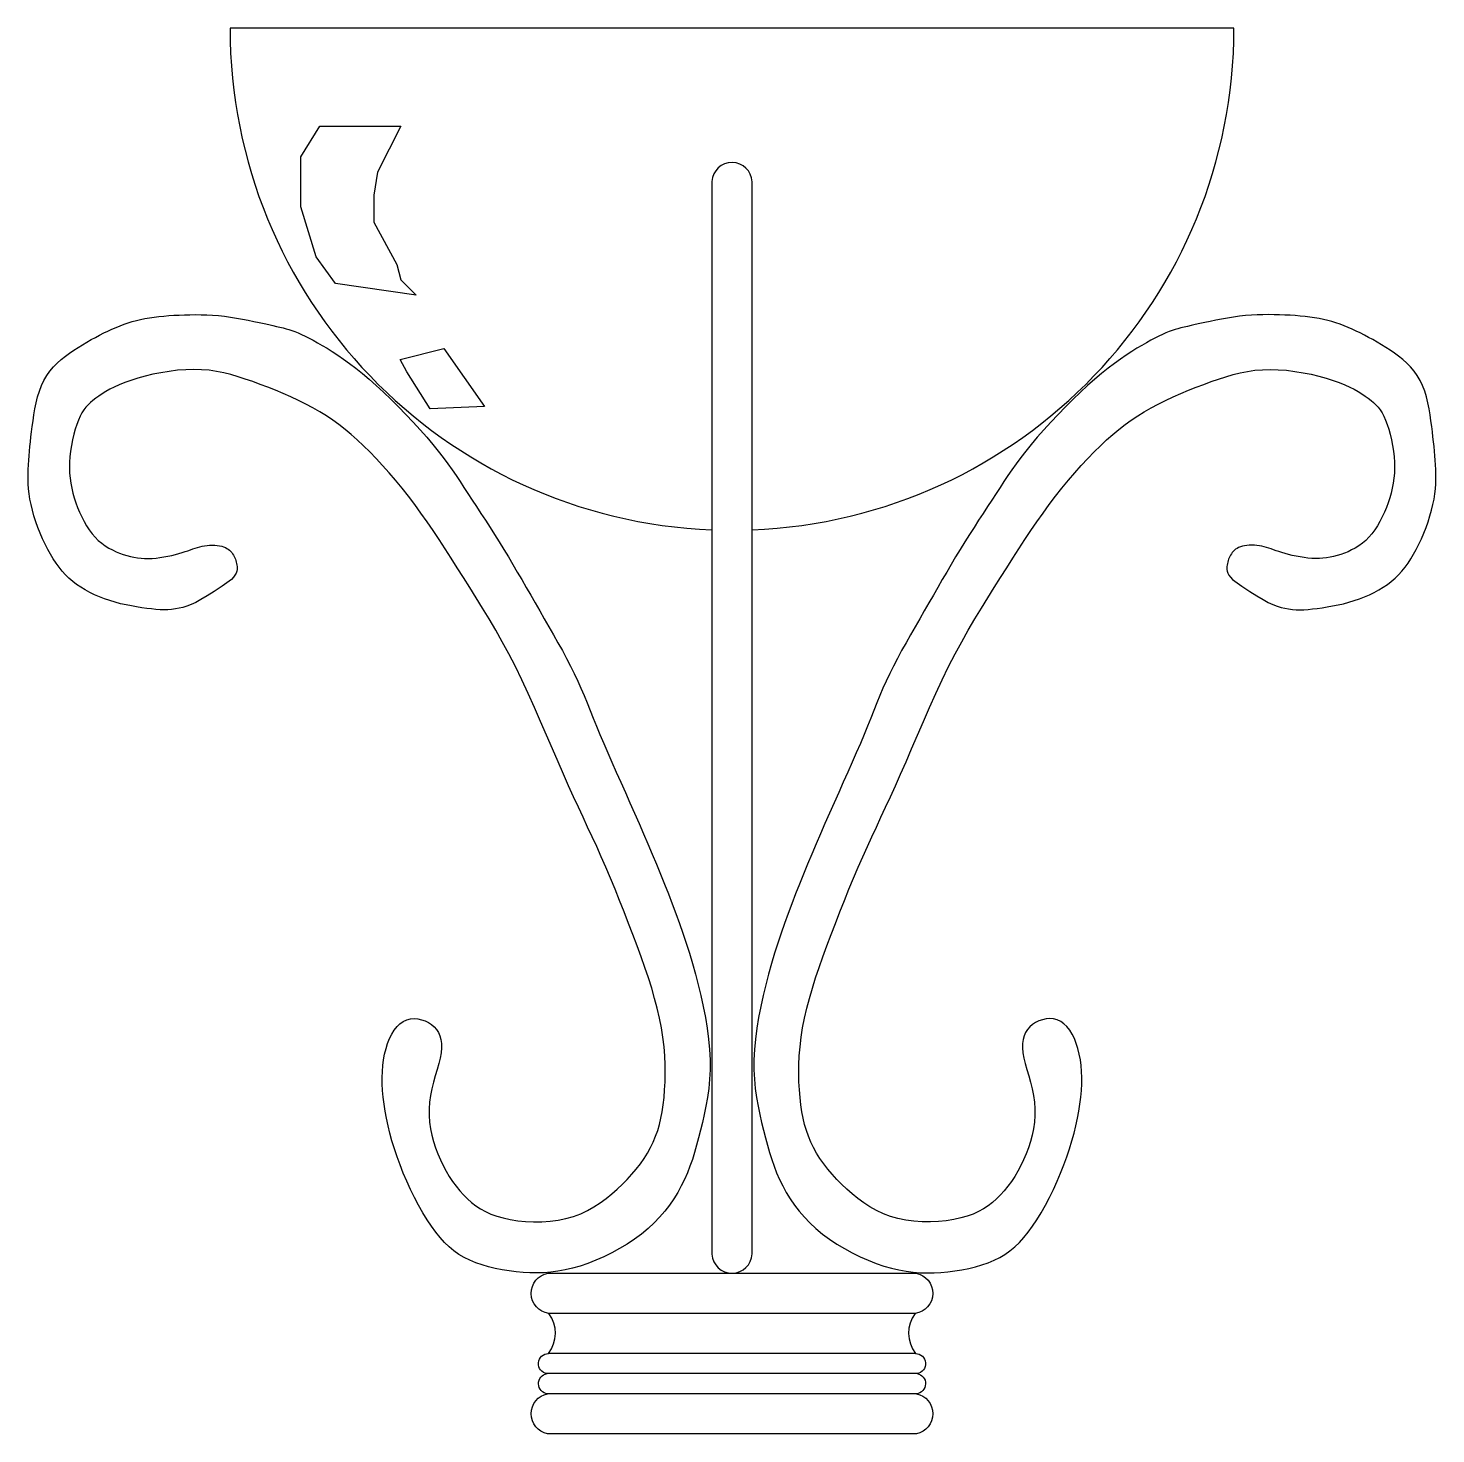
# Model space of a CAD drawing. Extents: x 1437 to 1705, y 296 to 563.
import ezdxf

# ---------------------------------------------------------------- set-up
doc = ezdxf.new("R2010")
doc.units = 0
doc.header["$MEASUREMENT"] = 0
for name, color, linetype in [('3', 3, 'CONTINUOUS'), ('4', 4, 'CONTINUOUS'), ('7', 7, 'CONTINUOUS')]:
    doc.layers.add(name, color=color, linetype=linetype)

msp = doc.modelspace()

# ---------------------------------------------------------------- linework, layer by layer
at = {"layer": '3'}
for points in [[(1492.7, 544.58), (1508.02, 544.58), (1503.65, 535.83), (1502.92, 531.45), (1502.92, 526.35), (1507.29, 518.32), (1508.02, 515.41), (1510.94, 512.49), (1495.62, 514.68), (1491.97, 519.78), (1489.05, 529.26), (1489.05, 538.74), (1492.7, 544.58)], [(1523.92, 491.37), (1513.61, 490.9), (1509.16, 497.93), (1507.92, 500.25), (1516.19, 502.38), (1523.92, 491.37)]]:
    msp.add_lwpolyline(points, dxfattribs=at)
at = {"layer": '4'}
for points in [[(1574.73, 467.95, 0.402543), (1666.21, 563.17), (1475.63, 563.17, 0.402543), (1567.11, 467.95)], [(1574.73, 330.5), (1574.73, 534.02, 0.950638), (1567.11, 534.07), (1567.11, 330.45, 0.950784), (1574.73, 330.5)]]:
    msp.add_lwpolyline(points, format="xyb", dxfattribs=at)
for points in [[(1475.92, 458.52), (1474.13, 457.27), (1472.59, 456.23), (1471.26, 455.39), (1470.11, 454.71), (1469.11, 454.18), (1468.22, 453.77), (1467.42, 453.46), (1466.67, 453.23), (1465.95, 453.05), (1465.25, 452.92), (1464.54, 452.83), (1463.83, 452.78), (1463.1, 452.77), (1462.35, 452.79), (1461.55, 452.85), (1460.71, 452.93), (1459.82, 453.03), (1458.88, 453.16), (1457.9, 453.31), (1456.9, 453.49), (1455.88, 453.7), (1454.85, 453.93), (1453.82, 454.2), (1452.81, 454.51), (1451.82, 454.84), (1450.85, 455.21), (1449.92, 455.62), (1449.01, 456.06), (1448.14, 456.53), (1447.3, 457.04), (1446.51, 457.58), (1445.76, 458.15), (1445.05, 458.76), (1444.38, 459.41), (1443.75, 460.1), (1443.16, 460.83), (1442.59, 461.6), (1442.04, 462.43), (1441.52, 463.3), (1441.01, 464.23), (1440.52, 465.21), (1440.04, 466.24), (1439.58, 467.31), (1439.16, 468.39), (1438.77, 469.49), (1438.41, 470.59), (1438.11, 471.68), (1437.85, 472.74), (1437.65, 473.77), (1437.5, 474.77), (1437.4, 475.74), (1437.33, 476.69), (1437.3, 477.61), (1437.3, 478.52), (1437.33, 479.4), (1437.36, 480.28), (1437.42, 481.14), (1437.48, 482), (1437.55, 482.86), (1437.64, 483.74), (1437.73, 484.64), (1437.84, 485.58), (1437.96, 486.55), (1438.09, 487.57), (1438.24, 488.64), (1438.4, 489.76), (1438.59, 490.89), (1438.82, 492.04), (1439.1, 493.17), (1439.43, 494.27), (1439.82, 495.33), (1440.28, 496.32), (1440.82, 497.24), (1441.43, 498.09), (1442.1, 498.87), (1442.82, 499.59), (1443.58, 500.26), (1444.37, 500.89), (1445.18, 501.48), (1446, 502.03), (1446.82, 502.57), (1447.64, 503.08), (1448.46, 503.57), (1449.27, 504.04), (1450.07, 504.48), (1450.87, 504.91), (1451.66, 505.31), (1452.44, 505.68), (1453.22, 506.03), (1453.98, 506.37), (1454.74, 506.67), (1455.5, 506.96), (1456.27, 507.22), (1457.05, 507.46), (1457.84, 507.68), (1458.65, 507.87), (1459.48, 508.04), (1460.33, 508.19), (1461.21, 508.32), (1462.11, 508.43), (1463.04, 508.53), (1463.98, 508.6), (1464.95, 508.67), (1465.94, 508.72), (1466.96, 508.76), (1467.99, 508.78), (1469.05, 508.79), (1470.12, 508.78), (1471.22, 508.75), (1472.32, 508.69), (1473.44, 508.6), (1474.58, 508.48), (1475.72, 508.32), (1476.87, 508.14), (1477.99, 507.94), (1479.09, 507.73), (1480.16, 507.51), (1481.16, 507.3), (1482.11, 507.09), (1482.97, 506.9), (1483.75, 506.72), (1484.45, 506.57), (1485.09, 506.42), (1485.69, 506.27), (1486.26, 506.12), (1486.82, 505.96), (1487.38, 505.77), (1487.96, 505.56), (1488.57, 505.31), (1489.21, 505.03), (1489.9, 504.71), (1490.63, 504.34), (1491.41, 503.93), (1492.23, 503.47), (1493.11, 502.96), (1494.04, 502.4), (1495.02, 501.78), (1496.07, 501.09), (1497.16, 500.34), (1498.31, 499.51), (1499.51, 498.61), (1500.76, 497.61), (1502.06, 496.53), (1503.4, 495.35), (1504.79, 494.07), (1506.2, 492.71), (1507.62, 491.3), (1509.03, 489.85), (1510.4, 488.39), (1511.71, 486.94), (1512.96, 485.52), (1514.1, 484.17), (1515.15, 482.88), (1516.09, 481.66), (1516.96, 480.49), (1517.77, 479.35), (1518.54, 478.23), (1519.29, 477.11), (1520.03, 475.97), (1520.79, 474.81), (1521.58, 473.6), (1522.4, 472.35), (1523.25, 471.06), (1524.11, 469.75), (1524.98, 468.4), (1525.86, 467.03), (1526.73, 465.64), (1527.6, 464.23), (1528.47, 462.81), (1529.32, 461.38), (1530.16, 459.94), (1531.01, 458.49), (1531.85, 457.02), (1532.7, 455.55), (1533.55, 454.06), (1534.41, 452.56), (1535.29, 451.05), (1536.16, 449.54), (1537.03, 448.02), (1537.88, 446.51), (1538.71, 445.02), (1539.51, 443.54), (1540.27, 442.08), (1540.98, 440.65), (1541.64, 439.25), (1542.25, 437.87), (1542.84, 436.49), (1543.41, 435.1), (1543.99, 433.68), (1544.57, 432.22), (1545.19, 430.7), (1545.85, 429.1), (1546.56, 427.42), (1547.32, 425.65), (1548.12, 423.83), (1548.95, 421.95), (1549.8, 420.02), (1550.67, 418.08), (1551.54, 416.11), (1552.41, 414.15), (1553.27, 412.2), (1554.12, 410.25), (1554.96, 408.32), (1555.77, 406.4), (1556.57, 404.49), (1557.36, 402.59), (1558.12, 400.71), (1558.86, 398.83), (1559.58, 396.97), (1560.27, 395.11), (1560.95, 393.25), (1561.6, 391.37), (1562.22, 389.48), (1562.83, 387.57), (1563.41, 385.62), (1563.97, 383.64), (1564.5, 381.61), (1565, 379.56), (1565.46, 377.48), (1565.87, 375.4), (1566.21, 373.34), (1566.48, 371.3), (1566.67, 369.3), (1566.76, 367.35), (1566.76, 365.47), (1566.67, 363.66), (1566.5, 361.9), (1566.26, 360.21), (1565.98, 358.57), (1565.65, 356.99), (1565.3, 355.46), (1564.94, 353.98), (1564.57, 352.54), (1564.2, 351.15), (1563.81, 349.79), (1563.39, 348.46), (1562.94, 347.17), (1562.44, 345.9), (1561.9, 344.64), (1561.29, 343.41), (1560.62, 342.18), (1559.87, 340.97), (1559.06, 339.78), (1558.16, 338.62), (1557.18, 337.48), (1556.13, 336.38), (1554.98, 335.31), (1553.75, 334.29), (1552.43, 333.31), (1551.04, 332.38), (1549.59, 331.51), (1548.1, 330.7), (1546.58, 329.96), (1545.06, 329.3), (1543.56, 328.71), (1542.08, 328.21), (1540.64, 327.8), (1539.24, 327.47), (1537.87, 327.23), (1536.53, 327.06), (1535.2, 326.95), (1533.88, 326.91), (1532.57, 326.93), (1531.25, 327), (1529.93, 327.11), (1528.6, 327.27), (1527.28, 327.48), (1525.98, 327.74), (1524.7, 328.05), (1523.47, 328.41), (1522.29, 328.83), (1521.16, 329.3), (1520.1, 329.84), (1519.09, 330.43), (1518.14, 331.1), (1517.24, 331.84), (1516.36, 332.67), (1515.51, 333.6), (1514.68, 334.62), (1513.86, 335.75), (1513.04, 336.99), (1512.23, 338.32), (1511.43, 339.74), (1510.65, 341.22), (1509.91, 342.74), (1509.19, 344.29), (1508.52, 345.86), (1507.9, 347.42), (1507.34, 348.95), (1506.83, 350.47), (1506.37, 351.96), (1505.97, 353.42), (1505.62, 354.85), (1505.32, 356.25), (1505.07, 357.63), (1504.86, 358.96), (1504.7, 360.27), (1504.59, 361.54), (1504.53, 362.78), (1504.51, 363.98), (1504.55, 365.15), (1504.64, 366.28), (1504.78, 367.38), (1504.98, 368.45), (1505.24, 369.47), (1505.55, 370.46), (1505.92, 371.38), (1506.34, 372.23), (1506.81, 372.99), (1507.33, 373.66), (1507.89, 374.21), (1508.51, 374.64), (1509.17, 374.94), (1509.86, 375.11), (1510.57, 375.17), (1511.28, 375.12), (1511.98, 374.97), (1512.65, 374.73), (1513.28, 374.42), (1513.86, 374.04), (1514.37, 373.6), (1514.81, 373.1), (1515.18, 372.54), (1515.46, 371.91), (1515.65, 371.21), (1515.76, 370.45), (1515.77, 369.61), (1515.69, 368.69), (1515.5, 367.69), (1515.24, 366.63), (1514.93, 365.5), (1514.59, 364.33), (1514.25, 363.11), (1513.94, 361.87), (1513.68, 360.6), (1513.5, 359.33), (1513.41, 358.05), (1513.42, 356.78), (1513.52, 355.52), (1513.69, 354.27), (1513.95, 353.04), (1514.27, 351.82), (1514.65, 350.64), (1515.08, 349.48), (1515.56, 348.36), (1516.08, 347.28), (1516.64, 346.23), (1517.24, 345.23), (1517.87, 344.27), (1518.53, 343.36), (1519.22, 342.51), (1519.94, 341.7), (1520.69, 340.96), (1521.46, 340.27), (1522.29, 339.64), (1523.16, 339.06), (1524.11, 338.54), (1525.14, 338.08), (1526.26, 337.68), (1527.48, 337.33), (1528.81, 337.04), (1530.23, 336.81), (1531.72, 336.66), (1533.26, 336.58), (1534.82, 336.59), (1536.38, 336.7), (1537.91, 336.9), (1539.4, 337.21), (1540.83, 337.63), (1542.19, 338.15), (1543.48, 338.76), (1544.72, 339.45), (1545.9, 340.22), (1547.03, 341.03), (1548.1, 341.9), (1549.13, 342.8), (1550.11, 343.72), (1551.04, 344.66), (1551.92, 345.63), (1552.75, 346.61), (1553.52, 347.61), (1554.23, 348.63), (1554.87, 349.66), (1555.45, 350.7), (1555.97, 351.75), (1556.42, 352.83), (1556.81, 353.93), (1557.14, 355.07), (1557.42, 356.26), (1557.66, 357.5), (1557.85, 358.81), (1558.01, 360.18), (1558.13, 361.63), (1558.21, 363.16), (1558.24, 364.75), (1558.22, 366.39), (1558.15, 368.09), (1558.01, 369.84), (1557.8, 371.62), (1557.52, 373.43), (1557.16, 375.26), (1556.73, 377.13), (1556.23, 379.01), (1555.67, 380.94), (1555.05, 382.89), (1554.37, 384.88), (1553.66, 386.91), (1552.9, 388.99), (1552.11, 391.11), (1551.29, 393.25), (1550.45, 395.41), (1549.59, 397.57), (1548.71, 399.72), (1547.84, 401.83), (1546.96, 403.89), (1546.09, 405.88), (1545.23, 407.81), (1544.37, 409.69), (1543.51, 411.54), (1542.64, 413.41), (1541.75, 415.31), (1540.84, 417.29), (1539.9, 419.36), (1538.91, 421.57), (1537.89, 423.92), (1536.82, 426.4), (1535.72, 428.97), (1534.58, 431.59), (1533.42, 434.24), (1532.23, 436.88), (1531.02, 439.47), (1529.79, 441.99), (1528.56, 444.39), (1527.31, 446.69), (1526.07, 448.9), (1524.82, 451.03), (1523.58, 453.08), (1522.35, 455.06), (1521.14, 456.99), (1519.94, 458.88), (1518.77, 460.73), (1517.61, 462.55), (1516.46, 464.34), (1515.32, 466.08), (1514.18, 467.8), (1513.03, 469.48), (1511.87, 471.13), (1510.7, 472.74), (1509.5, 474.32), (1508.29, 475.85), (1507.06, 477.35), (1505.83, 478.79), (1504.6, 480.17), (1503.38, 481.49), (1502.17, 482.74), (1500.97, 483.92), (1499.79, 485.02), (1498.63, 486.05), (1497.47, 487.01), (1496.3, 487.92), (1495.12, 488.77), (1493.91, 489.58), (1492.66, 490.35), (1491.36, 491.09), (1490.01, 491.81), (1488.62, 492.51), (1487.19, 493.17), (1485.74, 493.81), (1484.27, 494.43), (1482.81, 495.01), (1481.36, 495.56), (1479.93, 496.08), (1478.53, 496.56), (1477.16, 497), (1475.79, 497.4), (1474.43, 497.73), (1473.05, 498.01), (1471.65, 498.22), (1470.22, 498.34), (1468.74, 498.39), (1467.21, 498.34), (1465.65, 498.22), (1464.07, 498.02), (1462.51, 497.76), (1460.98, 497.46), (1459.51, 497.11), (1458.11, 496.72), (1456.82, 496.32), (1455.65, 495.91), (1454.6, 495.48), (1453.65, 495.05), (1452.79, 494.62), (1452.03, 494.19), (1451.33, 493.76), (1450.71, 493.33), (1450.13, 492.92), (1449.61, 492.51), (1449.13, 492.1), (1448.68, 491.67), (1448.26, 491.22), (1447.88, 490.71), (1447.52, 490.15), (1447.18, 489.51), (1446.85, 488.79), (1446.54, 487.96), (1446.24, 487.05), (1445.97, 486.08), (1445.73, 485.05), (1445.52, 483.98), (1445.35, 482.9), (1445.22, 481.83), (1445.15, 480.76), (1445.13, 479.73), (1445.17, 478.73), (1445.25, 477.75), (1445.39, 476.8), (1445.57, 475.86), (1445.8, 474.93), (1446.06, 474.02), (1446.36, 473.1), (1446.7, 472.19), (1447.07, 471.29), (1447.48, 470.41), (1447.91, 469.55), (1448.39, 468.72), (1448.9, 467.94), (1449.44, 467.21), (1450.01, 466.54), (1450.62, 465.94), (1451.26, 465.4), (1451.92, 464.91), (1452.6, 464.49), (1453.29, 464.12), (1453.98, 463.79), (1454.67, 463.5), (1455.36, 463.26), (1456.04, 463.05), (1456.71, 462.87), (1457.38, 462.73), (1458.05, 462.62), (1458.73, 462.55), (1459.42, 462.51), (1460.12, 462.5), (1460.84, 462.53), (1461.58, 462.59), (1462.33, 462.68), (1463.08, 462.8), (1463.83, 462.94), (1464.56, 463.1), (1465.27, 463.26), (1465.93, 463.44), (1466.55, 463.62), (1467.12, 463.81), (1467.64, 463.98), (1468.12, 464.16), (1468.57, 464.32), (1469.01, 464.48), (1469.44, 464.61), (1469.88, 464.74), (1470.32, 464.84), (1470.79, 464.92), (1471.27, 464.98), (1471.76, 465.01), (1472.25, 465.02), (1472.73, 465.01), (1473.19, 464.97), (1473.63, 464.91), (1474.04, 464.82), (1474.4, 464.71), (1474.74, 464.58), (1475.04, 464.42), (1475.3, 464.25), (1475.54, 464.06), (1475.76, 463.85), (1475.95, 463.63), (1476.12, 463.4), (1476.27, 463.16), (1476.41, 462.91), (1476.53, 462.64), (1476.64, 462.38), (1476.73, 462.1), (1476.81, 461.83), (1476.87, 461.55), (1476.93, 461.27), (1476.97, 460.99), (1476.98, 460.7), (1476.96, 460.4), (1476.89, 460.08), (1476.77, 459.74), (1476.57, 459.37), (1476.29, 458.97), (1475.92, 458.52)], [(1665.92, 458.52), (1667.7, 457.27), (1669.24, 456.23), (1670.57, 455.39), (1671.73, 454.71), (1672.73, 454.18), (1673.61, 453.77), (1674.42, 453.46), (1675.16, 453.23), (1675.88, 453.05), (1676.59, 452.92), (1677.29, 452.83), (1678, 452.78), (1678.73, 452.77), (1679.49, 452.79), (1680.28, 452.85), (1681.12, 452.93), (1682.01, 453.03), (1682.95, 453.16), (1683.93, 453.31), (1684.94, 453.49), (1685.96, 453.7), (1686.99, 453.93), (1688.01, 454.2), (1689.03, 454.51), (1690.02, 454.84), (1690.98, 455.21), (1691.92, 455.62), (1692.83, 456.06), (1693.7, 456.53), (1694.53, 457.04), (1695.33, 457.58), (1696.08, 458.15), (1696.79, 458.76), (1697.45, 459.41), (1698.08, 460.1), (1698.68, 460.83), (1699.25, 461.6), (1699.79, 462.43), (1700.31, 463.3), (1700.82, 464.23), (1701.32, 465.21), (1701.8, 466.24), (1702.25, 467.31), (1702.68, 468.39), (1703.07, 469.49), (1703.42, 470.59), (1703.73, 471.68), (1703.98, 472.74), (1704.19, 473.77), (1704.33, 474.77), (1704.44, 475.74), (1704.5, 476.69), (1704.53, 477.61), (1704.53, 478.52), (1704.51, 479.4), (1704.47, 480.28), (1704.42, 481.14), (1704.36, 482), (1704.28, 482.86), (1704.2, 483.74), (1704.1, 484.64), (1703.99, 485.58), (1703.87, 486.55), (1703.74, 487.57), (1703.6, 488.64), (1703.43, 489.76), (1703.24, 490.89), (1703.01, 492.04), (1702.74, 493.17), (1702.41, 494.27), (1702.02, 495.33), (1701.55, 496.32), (1701.01, 497.24), (1700.4, 498.09), (1699.73, 498.87), (1699.01, 499.59), (1698.25, 500.26), (1697.46, 500.89), (1696.66, 501.48), (1695.84, 502.03), (1695.02, 502.57), (1694.2, 503.08), (1693.38, 503.57), (1692.57, 504.04), (1691.76, 504.48), (1690.96, 504.91), (1690.17, 505.31), (1689.39, 505.68), (1688.62, 506.03), (1687.86, 506.37), (1687.1, 506.67), (1686.34, 506.96), (1685.57, 507.22), (1684.79, 507.46), (1684, 507.68), (1683.19, 507.87), (1682.36, 508.04), (1681.5, 508.19), (1680.62, 508.32), (1679.72, 508.43), (1678.8, 508.53), (1677.85, 508.6), (1676.88, 508.67), (1675.89, 508.72), (1674.88, 508.76), (1673.84, 508.78), (1672.79, 508.79), (1671.71, 508.78), (1670.62, 508.75), (1669.51, 508.69), (1668.39, 508.6), (1667.26, 508.48), (1666.11, 508.32), (1664.97, 508.14), (1663.84, 507.94), (1662.74, 507.73), (1661.68, 507.51), (1660.67, 507.3), (1659.73, 507.09), (1658.86, 506.9), (1658.09, 506.72), (1657.38, 506.57), (1656.74, 506.42), (1656.14, 506.27), (1655.57, 506.12), (1655.02, 505.96), (1654.46, 505.77), (1653.88, 505.56), (1653.27, 505.31), (1652.62, 505.03), (1651.93, 504.71), (1651.2, 504.34), (1650.43, 503.93), (1649.6, 503.47), (1648.73, 502.96), (1647.8, 502.4), (1646.81, 501.78), (1645.77, 501.09), (1644.67, 500.34), (1643.53, 499.51), (1642.33, 498.61), (1641.08, 497.61), (1639.78, 496.53), (1638.43, 495.35), (1637.05, 494.07), (1635.63, 492.71), (1634.21, 491.3), (1632.81, 489.85), (1631.44, 488.39), (1630.12, 486.94), (1628.88, 485.52), (1627.73, 484.17), (1626.69, 482.88), (1625.75, 481.66), (1624.88, 480.49), (1624.07, 479.35), (1623.3, 478.23), (1622.55, 477.11), (1621.8, 475.97), (1621.04, 474.81), (1620.25, 473.6), (1619.43, 472.35), (1618.59, 471.06), (1617.73, 469.75), (1616.86, 468.4), (1615.98, 467.03), (1615.1, 465.64), (1614.23, 464.23), (1613.37, 462.81), (1612.52, 461.38), (1611.67, 459.94), (1610.83, 458.49), (1609.98, 457.02), (1609.14, 455.55), (1608.28, 454.06), (1607.42, 452.56), (1606.55, 451.05), (1605.68, 449.54), (1604.81, 448.02), (1603.96, 446.51), (1603.12, 445.02), (1602.32, 443.54), (1601.57, 442.08), (1600.85, 440.65), (1600.2, 439.25), (1599.58, 437.87), (1598.99, 436.49), (1598.42, 435.1), (1597.85, 433.68), (1597.26, 432.22), (1596.65, 430.7), (1595.99, 429.1), (1595.28, 427.42), (1594.52, 425.65), (1593.72, 423.83), (1592.89, 421.95), (1592.03, 420.02), (1591.17, 418.08), (1590.29, 416.11), (1589.42, 414.15), (1588.56, 412.2), (1587.71, 410.25), (1586.88, 408.32), (1586.06, 406.4), (1585.26, 404.49), (1584.48, 402.59), (1583.72, 400.71), (1582.98, 398.83), (1582.26, 396.97), (1581.56, 395.11), (1580.89, 393.25), (1580.24, 391.37), (1579.61, 389.48), (1579.01, 387.57), (1578.43, 385.62), (1577.87, 383.64), (1577.33, 381.61), (1576.83, 379.56), (1576.37, 377.48), (1575.97, 375.4), (1575.62, 373.34), (1575.35, 371.3), (1575.17, 369.3), (1575.07, 367.35), (1575.07, 365.47), (1575.17, 363.66), (1575.34, 361.9), (1575.57, 360.21), (1575.86, 358.57), (1576.18, 356.99), (1576.53, 355.46), (1576.9, 353.98), (1577.26, 352.54), (1577.64, 351.15), (1578.03, 349.79), (1578.45, 348.46), (1578.9, 347.17), (1579.39, 345.9), (1579.94, 344.64), (1580.54, 343.41), (1581.22, 342.18), (1581.96, 340.97), (1582.78, 339.78), (1583.68, 338.62), (1584.65, 337.48), (1585.71, 336.38), (1586.85, 335.31), (1588.08, 334.29), (1589.4, 333.31), (1590.8, 332.38), (1592.25, 331.51), (1593.74, 330.7), (1595.25, 329.96), (1596.77, 329.3), (1598.28, 328.71), (1599.76, 328.21), (1601.2, 327.8), (1602.6, 327.47), (1603.96, 327.23), (1605.31, 327.06), (1606.63, 326.95), (1607.95, 326.91), (1609.27, 326.93), (1610.58, 327), (1611.91, 327.11), (1613.24, 327.27), (1614.56, 327.48), (1615.86, 327.74), (1617.13, 328.05), (1618.36, 328.41), (1619.55, 328.83), (1620.68, 329.3), (1621.74, 329.84), (1622.74, 330.43), (1623.69, 331.1), (1624.6, 331.84), (1625.47, 332.67), (1626.32, 333.6), (1627.15, 334.62), (1627.97, 335.75), (1628.79, 336.99), (1629.61, 338.32), (1630.41, 339.74), (1631.18, 341.22), (1631.93, 342.74), (1632.64, 344.29), (1633.31, 345.86), (1633.93, 347.42), (1634.5, 348.95), (1635.01, 350.47), (1635.46, 351.96), (1635.86, 353.42), (1636.22, 354.85), (1636.52, 356.25), (1636.77, 357.63), (1636.97, 358.96), (1637.13, 360.27), (1637.25, 361.54), (1637.31, 362.78), (1637.32, 363.98), (1637.29, 365.15), (1637.2, 366.28), (1637.05, 367.38), (1636.85, 368.45), (1636.6, 369.47), (1636.28, 370.46), (1635.92, 371.38), (1635.5, 372.23), (1635.03, 372.99), (1634.51, 373.66), (1633.94, 374.21), (1633.33, 374.64), (1632.67, 374.94), (1631.98, 375.11), (1631.27, 375.17), (1630.56, 375.12), (1629.86, 374.97), (1629.19, 374.73), (1628.55, 374.42), (1627.97, 374.04), (1627.46, 373.6), (1627.02, 373.1), (1626.66, 372.54), (1626.38, 371.91), (1626.18, 371.21), (1626.08, 370.45), (1626.06, 369.61), (1626.15, 368.69), (1626.33, 367.69), (1626.59, 366.63), (1626.91, 365.5), (1627.24, 364.33), (1627.58, 363.11), (1627.89, 361.87), (1628.16, 360.6), (1628.34, 359.33), (1628.43, 358.05), (1628.42, 356.78), (1628.32, 355.52), (1628.14, 354.27), (1627.89, 353.04), (1627.57, 351.82), (1627.19, 350.64), (1626.76, 349.48), (1626.28, 348.36), (1625.76, 347.28), (1625.2, 346.23), (1624.6, 345.23), (1623.97, 344.27), (1623.3, 343.36), (1622.61, 342.51), (1621.89, 341.7), (1621.15, 340.96), (1620.37, 340.27), (1619.55, 339.64), (1618.67, 339.06), (1617.72, 338.54), (1616.69, 338.08), (1615.58, 337.68), (1614.35, 337.33), (1613.02, 337.04), (1611.6, 336.81), (1610.11, 336.66), (1608.58, 336.58), (1607.02, 336.59), (1605.46, 336.7), (1603.92, 336.9), (1602.43, 337.21), (1601.01, 337.63), (1599.65, 338.15), (1598.35, 338.76), (1597.11, 339.45), (1595.93, 340.22), (1594.81, 341.03), (1593.73, 341.9), (1592.71, 342.8), (1591.73, 343.72), (1590.79, 344.66), (1589.91, 345.63), (1589.09, 346.61), (1588.32, 347.61), (1587.61, 348.63), (1586.96, 349.66), (1586.38, 350.7), (1585.87, 351.75), (1585.42, 352.83), (1585.03, 353.93), (1584.69, 355.07), (1584.41, 356.26), (1584.18, 357.5), (1583.98, 358.81), (1583.83, 360.18), (1583.71, 361.63), (1583.63, 363.16), (1583.6, 364.75), (1583.61, 366.39), (1583.69, 368.09), (1583.83, 369.84), (1584.03, 371.62), (1584.31, 373.43), (1584.67, 375.26), (1585.1, 377.13), (1585.61, 379.01), (1586.17, 380.94), (1586.79, 382.89), (1587.46, 384.88), (1588.18, 386.91), (1588.94, 388.99), (1589.73, 391.11), (1590.55, 393.25), (1591.39, 395.41), (1592.25, 397.57), (1593.12, 399.72), (1594, 401.83), (1594.87, 403.89), (1595.75, 405.88), (1596.61, 407.81), (1597.47, 409.69), (1598.33, 411.54), (1599.2, 413.41), (1600.08, 415.31), (1601, 417.29), (1601.94, 419.36), (1602.92, 421.57), (1603.95, 423.92), (1605.01, 426.4), (1606.12, 428.97), (1607.25, 431.59), (1608.42, 434.24), (1609.61, 436.88), (1610.82, 439.47), (1612.04, 441.99), (1613.28, 444.39), (1614.52, 446.69), (1615.77, 448.9), (1617.01, 451.03), (1618.25, 453.08), (1619.48, 455.06), (1620.7, 456.99), (1621.89, 458.88), (1623.07, 460.73), (1624.23, 462.55), (1625.37, 464.34), (1626.51, 466.08), (1627.66, 467.8), (1628.8, 469.48), (1629.96, 471.13), (1631.14, 472.74), (1632.33, 474.32), (1633.55, 475.85), (1634.77, 477.35), (1636, 478.79), (1637.23, 480.17), (1638.46, 481.49), (1639.67, 482.74), (1640.87, 483.92), (1642.04, 485.02), (1643.2, 486.05), (1644.37, 487.01), (1645.53, 487.92), (1646.72, 488.77), (1647.93, 489.58), (1649.18, 490.35), (1650.47, 491.09), (1651.82, 491.81), (1653.22, 492.51), (1654.65, 493.17), (1656.1, 493.81), (1657.56, 494.43), (1659.02, 495.01), (1660.48, 495.56), (1661.91, 496.08), (1663.3, 496.56), (1664.68, 497), (1666.04, 497.4), (1667.41, 497.73), (1668.78, 498.01), (1670.18, 498.22), (1671.62, 498.34), (1673.09, 498.39), (1674.62, 498.34), (1676.19, 498.22), (1677.76, 498.02), (1679.33, 497.76), (1680.86, 497.46), (1682.33, 497.11), (1683.72, 496.72), (1685.01, 496.32), (1686.18, 495.91), (1687.24, 495.48), (1688.19, 495.05), (1689.04, 494.62), (1689.81, 494.19), (1690.5, 493.76), (1691.13, 493.33), (1691.7, 492.92), (1692.23, 492.51), (1692.71, 492.1), (1693.16, 491.67), (1693.57, 491.22), (1693.96, 490.71), (1694.32, 490.15), (1694.66, 489.51), (1694.99, 488.79), (1695.3, 487.96), (1695.59, 487.05), (1695.87, 486.08), (1696.11, 485.05), (1696.32, 483.98), (1696.49, 482.9), (1696.61, 481.83), (1696.69, 480.76), (1696.71, 479.73), (1696.67, 478.73), (1696.58, 477.75), (1696.44, 476.8), (1696.26, 475.86), (1696.04, 474.93), (1695.77, 474.02), (1695.47, 473.1), (1695.14, 472.19), (1694.76, 471.29), (1694.36, 470.41), (1693.92, 469.55), (1693.45, 468.72), (1692.94, 467.94), (1692.4, 467.21), (1691.82, 466.54), (1691.21, 465.94), (1690.58, 465.4), (1689.92, 464.91), (1689.24, 464.49), (1688.55, 464.12), (1687.86, 463.79), (1687.16, 463.5), (1686.47, 463.26), (1685.79, 463.05), (1685.12, 462.87), (1684.45, 462.73), (1683.78, 462.62), (1683.1, 462.55), (1682.42, 462.51), (1681.72, 462.5), (1681, 462.53), (1680.26, 462.59), (1679.51, 462.68), (1678.75, 462.8), (1678, 462.94), (1677.27, 463.1), (1676.57, 463.26), (1675.9, 463.44), (1675.28, 463.62), (1674.72, 463.81), (1674.2, 463.98), (1673.72, 464.16), (1673.26, 464.32), (1672.82, 464.48), (1672.39, 464.61), (1671.96, 464.74), (1671.51, 464.84), (1671.05, 464.92), (1670.57, 464.98), (1670.08, 465.01), (1669.59, 465.02), (1669.11, 465.01), (1668.65, 464.97), (1668.21, 464.91), (1667.8, 464.82), (1667.43, 464.71), (1667.1, 464.58), (1666.8, 464.42), (1666.53, 464.25), (1666.29, 464.06), (1666.08, 463.85), (1665.89, 463.63), (1665.72, 463.4), (1665.56, 463.16), (1665.42, 462.91), (1665.3, 462.64), (1665.2, 462.38), (1665.11, 462.1), (1665.03, 461.83), (1664.96, 461.55), (1664.91, 461.27), (1664.87, 460.99), (1664.85, 460.7), (1664.87, 460.4), (1664.94, 460.08), (1665.07, 459.74), (1665.26, 459.37), (1665.54, 458.97), (1665.92, 458.52)]]:
    msp.add_lwpolyline(points, dxfattribs=at)
msp.add_lwpolyline([(1605.83, 326.85, -0.860583), (1605.68, 319.22, 0.339137), (1605.76, 311.61, -0.922742), (1606.04, 307.79, -0.883499), (1605.92, 303.98, -0.816816), (1605.95, 296.36), (1535.89, 296.36, -0.816816), (1535.92, 303.98, -0.883499), (1535.8, 307.79, -0.922742), (1536.07, 311.61, 0.339137), (1536.16, 319.22, -0.860583), (1536, 326.85)], format="xyb", close=True, dxfattribs=at)
at = {"layer": '7'}
for p, q in [((1605.76, 319.23), (1536.07, 319.23)), ((1605.76, 311.61), (1536.07, 311.61)), ((1606.04, 307.79), (1535.8, 307.79)), ((1605.92, 303.98), (1535.92, 303.98))]:
    msp.add_line(p, q, dxfattribs=at)

doc.saveas('drawing.dxf')
